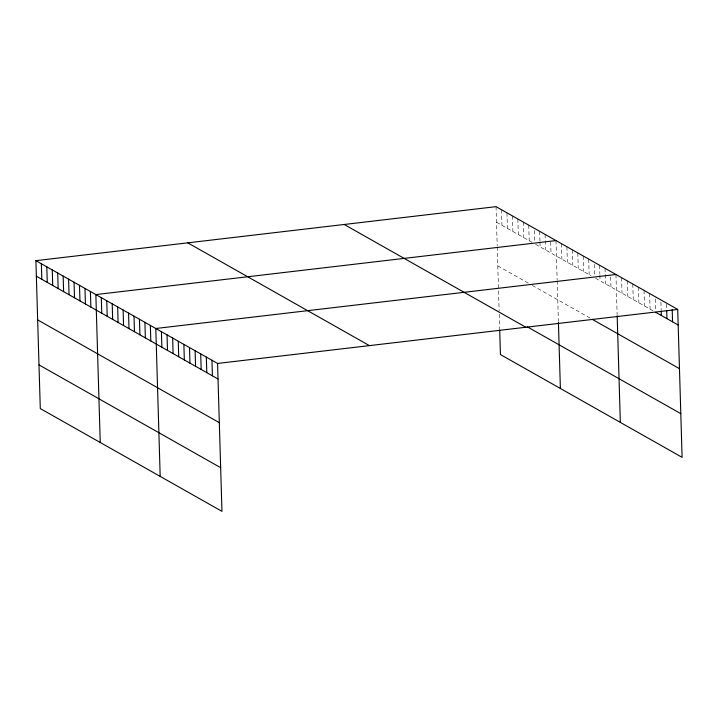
<?xml version="1.0" encoding="UTF-8"?>
<svg xmlns="http://www.w3.org/2000/svg" width="718" height="718" viewBox="0 0 718 718"><rect width="100%" height="100%" fill="white"/><g stroke="black" fill="none" stroke-linecap="round" stroke-linejoin="round"><path stroke-width="0.54" stroke-dasharray="3.59 2.69" d="M496.506 222.221L531.93 242.262M535.565 244.317L590.977 275.667M595.518 278.234L652.904 310.706M497.807 265.893L528.69 283.359M532.316 285.423L590.456 318.307M666.51 304.19L666.681 309.754M660.928 302.125L661.161 309.907M655.319 298.948L655.642 310.068M649.637 293.554L650.095 309.117M644.019 290.377L644.486 305.94M638.401 287.2L638.867 302.763M632.791 284.023L633.249 299.586M627.173 280.846L627.64 296.408M621.564 277.669L622.021 293.231M615.945 274.491L617.139 314.69M610.659 276.969L610.955 286.967M605.041 268.326L605.507 283.888M599.593 265.238L599.862 274.132M599.889 275.245L600.06 280.801M594.208 264.377L594.54 275.497M588.697 259.072L589.155 274.635M583.24 255.994L583.707 271.557M577.793 252.907L578.259 268.469M572.345 249.819L572.802 265.391M566.897 246.741L567.355 262.303M561.44 243.653L561.907 259.216M555.992 240.575L557.15 279.652M557.186 280.774L558.389 321.233M550.679 241.939L551.002 253.05M545.097 234.409L545.554 249.972M539.649 231.322L539.945 241.329M539.972 242.442L540.107 246.884M534.264 230.46L534.587 241.58M528.744 225.156L529.211 240.718M523.296 222.068L523.754 237.64M517.849 218.99L518.306 234.553M512.392 215.903L512.858 231.465M506.944 212.824L507.411 228.387M501.496 209.737L501.954 225.299M496.048 206.658L497.206 245.736M497.242 246.857L499.136 310.885M499.234 314.242L499.674 328.799"/><path stroke-width="1.08" d="M35.9 260.661L217.563 363.443L221.952 511.342L40.289 408.569L35.9 260.661L496.048 206.658L677.711 309.431L682.1 457.339L500.437 354.557L499.701 329.921M555.992 240.575L95.853 294.577L100.242 442.485M615.945 274.491L155.797 328.494L160.186 476.402M217.563 363.443L677.711 309.431M655.713 312.294L678.169 325.003M592.269 319.339L679.47 368.666M527.299 326.816L680.808 413.667M344.2 224.474L525.863 327.255M187.748 242.837L369.411 345.618M36.358 276.224L218.03 379.005M37.659 319.896L219.322 422.678M38.996 364.897L220.659 467.669M672.192 309.593L672.56 321.826M666.708 310.867L666.941 318.648M661.197 311.02L661.323 315.471M617.175 315.812L620.334 422.39M558.424 322.301L560.381 388.474M211.954 360.265L212.411 375.828M206.335 357.088L206.793 372.651M200.717 353.911L201.184 369.474M195.108 350.734L195.565 366.297M189.489 347.557L189.956 363.12M183.871 344.38L184.338 359.942M178.261 341.203L178.719 356.765M172.643 338.025L173.11 353.588M167.034 334.848L167.491 350.411M161.415 331.671L161.873 347.234M150.349 325.416L150.807 340.978M144.901 322.328L145.359 337.891M139.454 319.25L139.911 334.812M133.997 316.162L134.463 331.725M128.549 313.084L129.016 328.647M123.101 309.996L123.559 325.559M117.653 306.918L118.111 322.481M112.196 303.831L112.663 319.393M106.749 300.743L107.215 316.315M101.301 297.665L101.759 313.227M90.396 291.499L90.863 307.062M84.948 288.412L85.415 303.974M79.501 285.333L79.958 300.896M74.053 282.246L74.51 297.808M68.596 279.167L69.063 294.73M63.148 276.08L63.615 291.643M57.7 272.993L58.158 288.564M52.252 269.914L52.71 285.477M46.796 266.827L47.262 282.389M41.348 263.748L41.815 279.311"/></g></svg>
